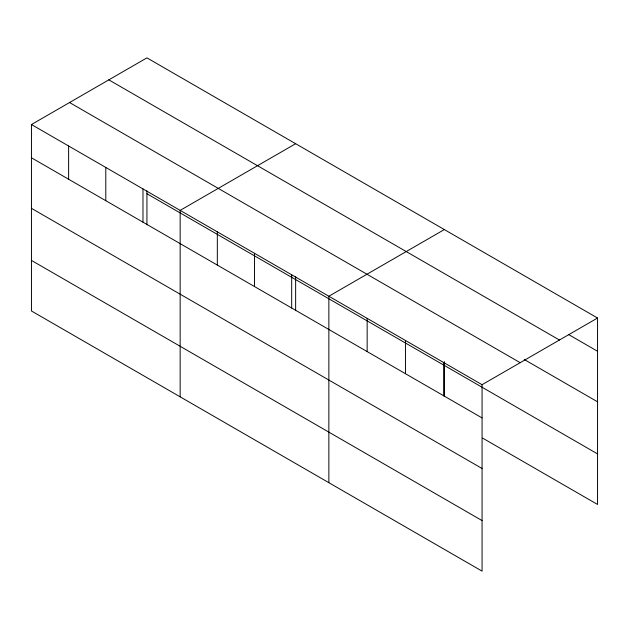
<?xml version="1.0" encoding="UTF-8"?>
<svg xmlns="http://www.w3.org/2000/svg" width="629" height="629" viewBox="0 0 629 629"><rect width="100%" height="100%" fill="white"/><g stroke="black" fill="none" stroke-linecap="round" stroke-linejoin="round"><path stroke-width="0.94" d="M31.45 124.534L482.066 384.696L482.066 571.14L31.45 310.978L31.45 124.534L146.934 57.86L597.55 318.022L597.55 504.466L482.64 438.122M295.638 143.711L180.153 210.385L180.153 396.836M444.341 229.561L328.857 296.243L328.857 482.687M482.066 384.696L597.55 318.022M568.404 334.431L597.55 351.257M108.825 79.859L559.44 340.022M524.279 359.513L597.55 401.813M69.56 102.535L520.175 362.689M146.934 193.748L597.55 453.91M31.45 157.777L482.066 417.931M31.45 208.333L482.066 468.495M31.45 260.422L482.066 520.584M444.341 361.596L444.341 396.569M443.76 362.579L443.76 395.822M405.461 340.47L405.461 373.705M367.155 318.353L367.155 351.595M295.638 276.705L295.638 310.71M291.683 274.779L291.683 308.013M254.501 253.314L254.501 286.549M217.327 231.849L217.327 265.092M146.934 190.854L146.934 224.86M142.98 188.928L142.98 222.163M105.798 167.463L105.798 200.698M68.624 145.999L68.624 179.234"/></g></svg>
